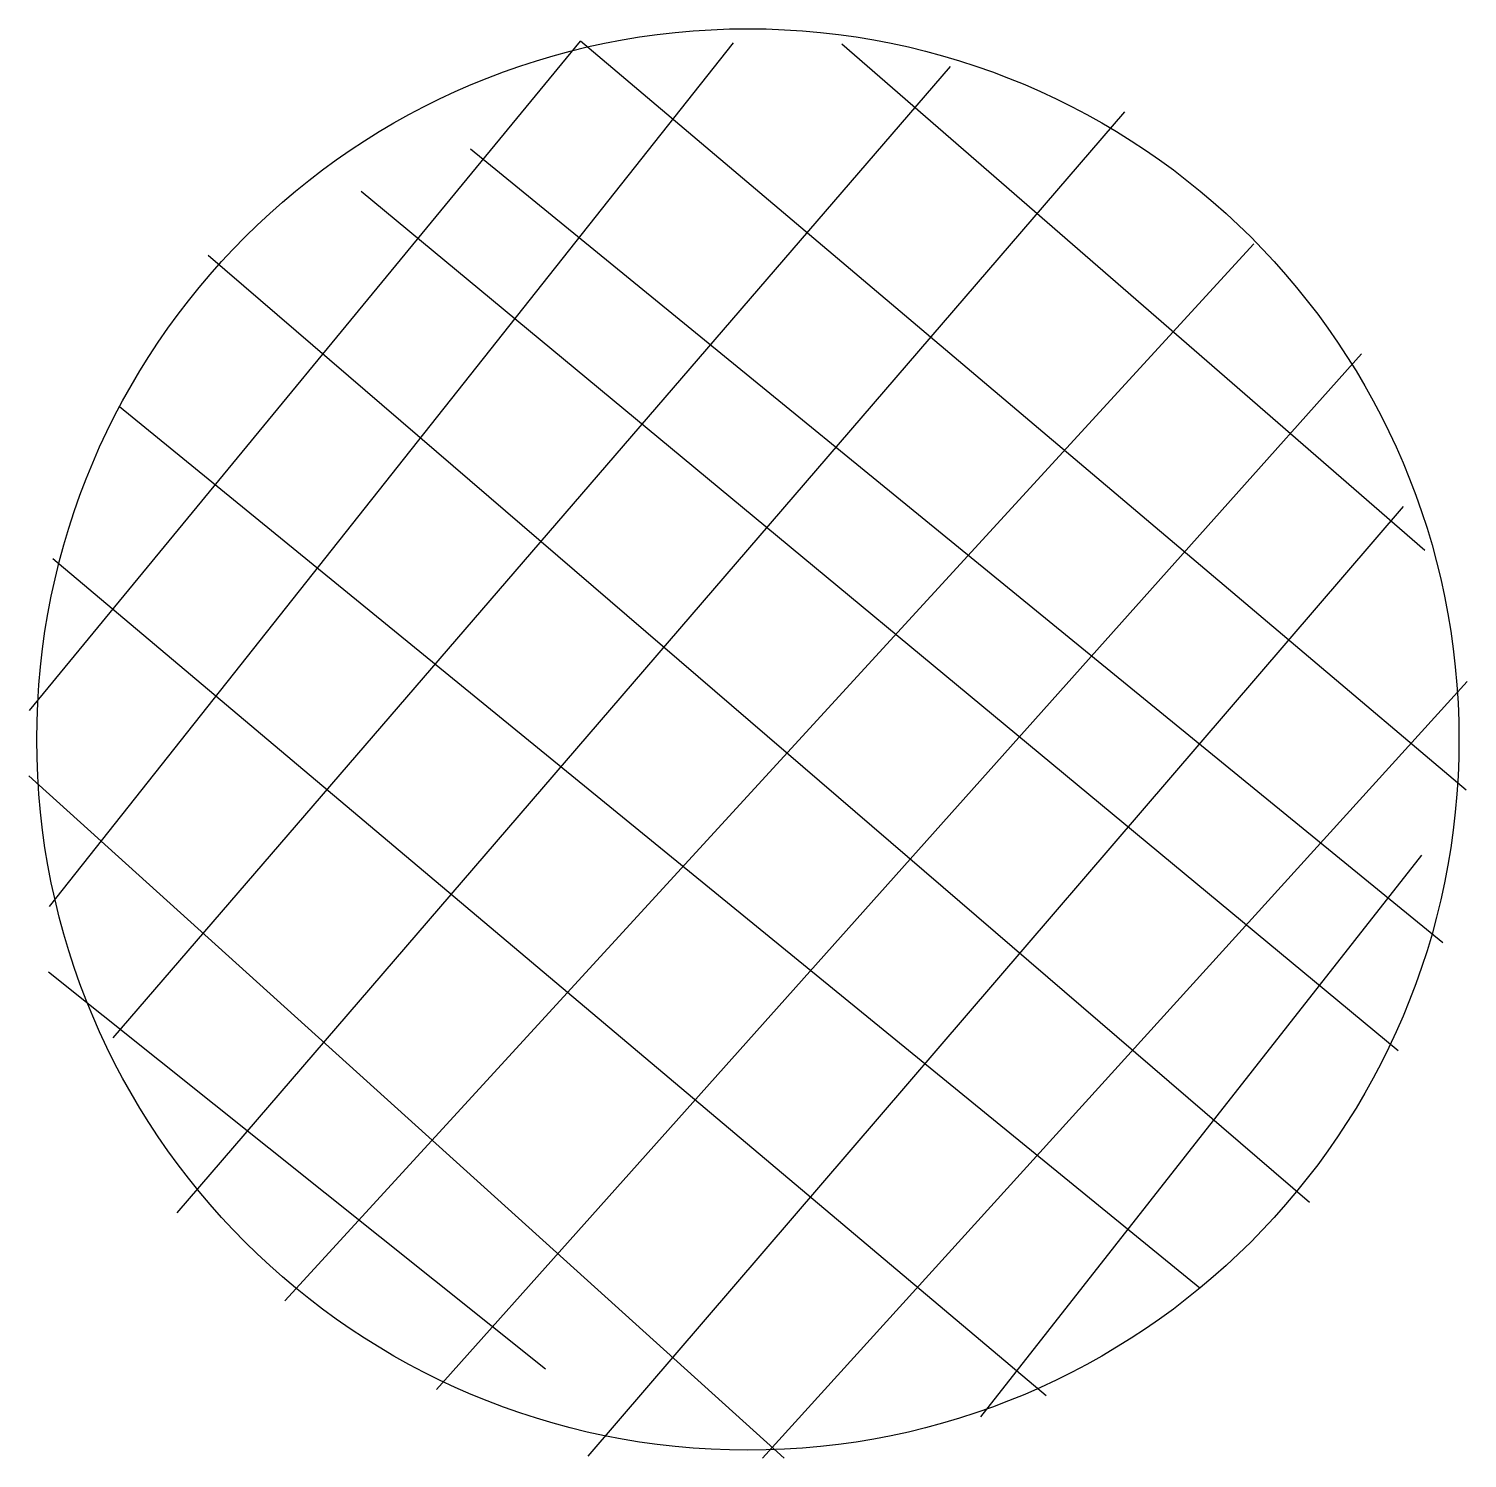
# Model space of a CAD drawing. Extents: x 54.77 to 61.37, y 43.82 to 50.38.
import ezdxf

# ---------------------------------------------------------------- set-up
doc = ezdxf.new("R2010")
doc.units = 0
doc.layers.add('49', color=1, linetype='CONTINUOUS')

msp = doc.modelspace()

# ---------------------------------------------------------------- linework, layer by layer
at = {"layer": '49', "color": 0}
for p, q in [((54.7725, 47.2523), (57.3033, 50.327)), ((61.3689, 46.8863), (57.3033, 50.327)), ((58.0032, 50.32), (54.8635, 46.3514)), ((58.5031, 50.315), (61.1799, 47.9882)), ((55.1575, 45.7484), (59.0021, 50.21)), ((59.8, 50.002), (55.4495, 44.9455)), ((56.7983, 49.832), (61.2619, 46.1874)), ((61.0569, 45.6894), (56.2964, 49.637)), ((55.5934, 49.3441), (60.6499, 44.9935)), ((55.9454, 44.5405), (60.394, 49.3961)), ((60.8889, 48.8911), (56.6413, 44.1336)), ((60.146, 44.5985), (55.1865, 48.6481)), ((57.3383, 43.8266), (61.0819, 48.1892)), ((54.8795, 47.9512), (59.4411, 44.1056)), ((61.3739, 47.3863), (58.1382, 43.8186)), ((58.2382, 43.8176), (54.7695, 46.9523)), ((59.1401, 44.0086), (61.1659, 46.5883)), ((54.8605, 46.0514), (57.1423, 44.2286))]:
    msp.add_line(p, q, dxfattribs=at)
msp.add_circle((58.0712, 47.1193), 3.2648, dxfattribs=at)

doc.saveas('drawing.dxf')
